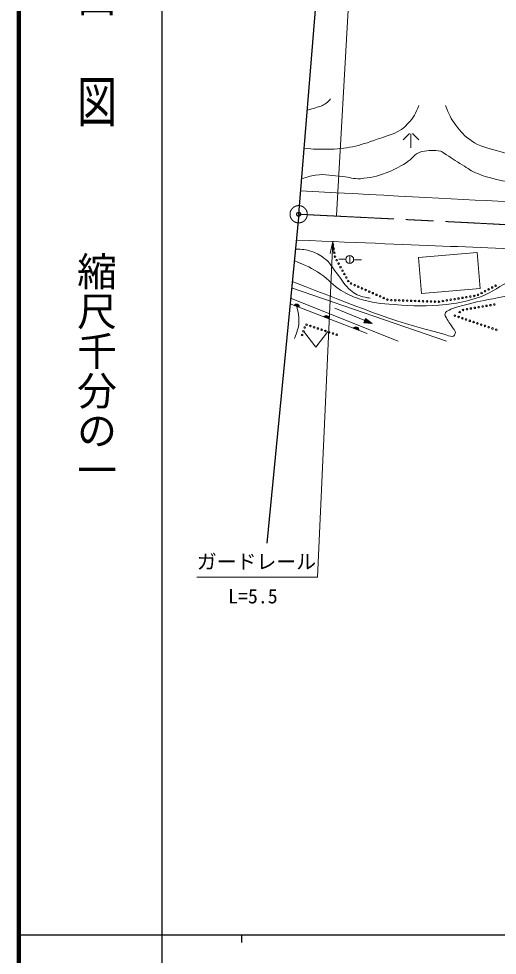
# Model space of a CAD drawing. Units: millimetres, scale not verified. Extents: x 40000 to 680000, y 20000 to 380000.
# Drawn here: x 40000 to 100191, y 202409 to 320319 of the extents above; entities that cross this region are included whole.
import ezdxf
from ezdxf.enums import TextEntityAlignment as Align

# ---------------------------------------------------------------- set-up
doc = ezdxf.new("R2010")
doc.units = ezdxf.units.MM
doc.header["$LTSCALE"] = 1000
doc.header["$PDMODE"] = 32
doc.header["$PDSIZE"] = 500
doc.linetypes.add('CHAIN', pattern=[18.5, 12, -1.5, 3.5, -1.5])
for name, color, linetype, lineweight in [('M-BMK', 2, 'CHAIN', 13), ('M-BMK-OTRS', 5, 'Continuous', 25), ('M-STR-HTXT', 7, 'Continuous', 13), ('M-TTL', 2, 'Continuous', 140), ('M-TTL-BAND', 7, 'Continuous', 25), ('M-WORK', 1, 'Continuous', 13)]:
    doc.layers.add(name, color=color, linetype=linetype, lineweight=lineweight)
doc.layers.add('M-OTRS', color=6, linetype='Continuous')
doc.styles.add('@ＭＳ ゴシック', font='')
doc.styles.add('ＭＳ ゴシック', font='')
doc.styles.get('@ＭＳ ゴシック').set_extended_font_data('@MS Gothic')
doc.styles.get('ＭＳ ゴシック').set_extended_font_data('MS Gothic')

# ---------------------------------------------------------------- blocks, each defined once
blk = doc.blocks.new('open_arrow')
at = {"color": 0, "linetype": 'Continuous', "lineweight": -2}
blk.add_lwpolyline([(7.5, 1.25), (0, 0), (7.5, -1.25)], dxfattribs=at)

msp = doc.modelspace()

# ---------------------------------------------------------------- linework, layer by layer
at = {"layer": 'M-BMK'}
msp.add_circle((75211, 295703), 1086, dxfattribs=at)
msp.add_open_spline([(75211, 295703), (97440, 294593), (103120, 294359), (120992, 293220), (130689, 292602), (136151, 292586), (145811, 291540), (151210, 290955), (154242, 290610), (159578, 289601), (165743, 288434), (167876, 287775), (175154, 285671)], degree=3, knots=[0, 0, 0, 0, 1, 1, 1, 2, 2, 2, 3, 3, 3, 4, 4, 4, 4], dxfattribs=at)
at = {"layer": 'M-BMK-OTRS'}
for q in [(77545, 323976), (71226, 254290)]:
    msp.add_line((75211, 295703), q, dxfattribs=at)
at = {"layer": 'M-OTRS'}
msp.add_point((75211, 295703), dxfattribs=at)
at = {"layer": 'M-STR-HTXT'}
msp.add_line((79960, 295560), (81807, 328067), dxfattribs=at)
msp.add_lwpolyline([(79510, 292268), (77600, 250000), (62400, 250000)], dxfattribs=at)
at = {"layer": 'M-TTL'}
msp.add_line((40000, 380000), (40000, 20000), dxfattribs=at)
at = {"layer": 'M-TTL-BAND'}
for p, q in [((58000, 370000), (58000, 20000)), ((40000, 205000), (579000, 205000)), ((68000, 205000), (68000, 204000))]:
    msp.add_line(p, q, dxfattribs=at)
at = {"layer": 'M-WORK'}
for p, q in [((89160, 305880), (88337, 305057)), ((89337, 304057), (89337, 305807)), ((90337, 305057), (89514, 305880)), ((81629, 289508), (81629, 290508)), ((81139, 290036), (80248, 290046)), ((82118, 289973), (83125, 289976)), ((74319, 286430), (93826, 279736)), ((83829, 280674), (74124, 284410)), ((74195, 285143), (87736, 279716)), ((79750, 283872), (83517, 282319)), ((83632, 282596), (83403, 282042)), ((84442, 281938), (83403, 282042)), ((83611, 282021), (83426, 282097)), ((83449, 282153), (83819, 282000)), ((84026, 281979), (83472, 282208)), ((83495, 282264), (84234, 281959)), ((84442, 281938), (83517, 282319)), ((83540, 282375), (84280, 282070)), ((84118, 282201), (83563, 282430)), ((83586, 282485), (83956, 282333)), ((83794, 282465), (83609, 282541)), ((84442, 281938), (83632, 282596)), ((75867, 280951), (77367, 278951)), ((77367, 278951), (78867, 280951))]:
    msp.add_line(p, q, dxfattribs=at)
msp.add_lwpolyline([(90275, 290271), (90658, 285732), (98045, 286356), (97662, 290894)], close=True, dxfattribs=at)
for centre, radius in [((79539, 291848), 100), ((79618, 291354), 100), ((79697, 290860), 100), ((79777, 290367), 100), ((81629, 290008), 500), ((79991, 289920), 100), ((80235, 289483), 100), ((80478, 289046), 100), ((80721, 288609), 100), ((80965, 288173), 100), ((81208, 287736), 100), ((81451, 287299), 100), ((81802, 286980), 100), ((82259, 286777), 100), ((82716, 286575), 100), ((99548, 286478), 100), ((99991, 286709), 100), ((83173, 286372), 100), ((83630, 286169), 100), ((84087, 285966), 100), ((84544, 285764), 100), ((85001, 285561), 100), ((85458, 285358), 100), ((96311, 285259), 100), ((96805, 285340), 100), ((97298, 285421), 100), ((97774, 285554), 100), ((98217, 285785), 100), ((98661, 286016), 100), ((99104, 286247), 100), ((85915, 285155), 100), ((86373, 284953), 100), ((86861, 284887), 100), ((87361, 284870), 100), ((87860, 284854), 100), ((88360, 284837), 100), ((88860, 284820), 100), ((89360, 284804), 100), ((89859, 284787), 100), ((90359, 284771), 100), ((90859, 284754), 100), ((91358, 284737), 100), ((91858, 284721), 100), ((92358, 284704), 100), ((92857, 284693), 100), ((93351, 284773), 100), ((93844, 284854), 100), ((94338, 284935), 100), ((94831, 285016), 100), ((95324, 285097), 100), ((95818, 285178), 100), ((98350, 284092), 100), ((98843, 284176), 100), ((99336, 284259), 100), ((99829, 284343), 100), ((94852, 282932), 100), ((95465, 283395), 100), ((95892, 283656), 100), ((96378, 283757), 100), ((96871, 283841), 100), ((97364, 283925), 100), ((97857, 284008), 100), ((76204, 281792), 100), ((95325, 282771), 100), ((95799, 282611), 100), ((96272, 282450), 100), ((96746, 282289), 100), ((97219, 282129), 100), ((97693, 281968), 100), ((98166, 281808), 100), ((75812, 280972), 100), ((75978, 281444), 100), ((76679, 281635), 100), ((77154, 281477), 100), ((77628, 281320), 100), ((78103, 281162), 100), ((78577, 281005), 100), ((79052, 280847), 100), ((79526, 280689), 100), ((80001, 280532), 100), ((98640, 281647), 100), ((99113, 281487), 100), ((99587, 281326), 100), ((100060, 281166), 100), ((75647, 280500), 100)]:
    msp.add_circle(centre, radius, dxfattribs=at)
for centre, radius, start, end in [((74944, 284036), 354, 347.74425, 150.14943), ((74944, 284036), 283, 349.96829, 147.92539), ((74944, 284036), 212, 353.71461, 144.17906), ((74944, 284036), 142, 1.42634, 136.46733), ((74944, 284036), 100, 11.744, 126.14967), ((78677, 282599), 354, 347.74425, 150.14943), ((78677, 282599), 283, 349.96829, 147.92539), ((78677, 282599), 212, 353.71461, 144.17906), ((78677, 282599), 142, 1.42634, 136.46733), ((78677, 282599), 100, 11.744, 126.14967), ((82410, 281162), 354, 347.74425, 150.14943), ((82410, 281162), 283, 349.96829, 147.92539), ((82410, 281162), 212, 353.71461, 144.17906), ((82410, 281162), 142, 1.42634, 136.46733), ((82410, 281162), 100, 11.744, 126.14967)]:
    msp.add_arc(centre, radius, start, end, dxfattribs=at)
for points, knots in [([(76295, 308825), (76789, 308938), (76938, 308979), (77341, 309112), (77876, 309289), (78228, 309325), (78670, 309675), (78913, 309868), (79018, 309965), (79233, 310238)], [0, 0, 0, 0, 1, 1, 1, 2, 2, 2, 3, 3, 3, 3]), ([(75899, 304039), (77194, 303869), (77653, 303878), (78779, 303890), (81294, 303916), (82728, 304292), (85096, 305141), (86709, 305718), (87865, 305866), (88990, 307158), (89659, 307926), (89938, 308379), (90334, 309394)], [0, 0, 0, 0, 1, 1, 1, 2, 2, 2, 3, 3, 3, 4, 4, 4, 4]), ([(93676, 309388), (94154, 308228), (94333, 307782), (94989, 306902), (95624, 306050), (96047, 305594), (96912, 304978), (98042, 304174), (98893, 304093), (100219, 303688), (103397, 302718), (105306, 302678), (108593, 302187), (114113, 301362), (117214, 300888), (122783, 300499), (125352, 300319), (126808, 300503), (129373, 300264), (132190, 300002), (133705, 299332), (136527, 299138), (141206, 298817), (143886, 298545), (148535, 299162), (151333, 299533), (152930, 299810), (155572, 300803), (158249, 301811), (159257, 302473), (162022, 304275)], [0, 0, 0, 0, 1, 1, 1, 2, 2, 2, 3, 3, 3, 4, 4, 4, 5, 5, 5, 6, 6, 6, 7, 7, 7, 8, 8, 8, 9, 9, 9, 10, 10, 10, 10]), ([(75579, 300157), (76331, 300429), (76625, 300488), (77315, 300604), (78645, 300828), (79418, 300537), (80763, 300440), (81628, 300377), (82104, 300111), (82968, 300182), (84259, 300288), (84988, 300461), (86204, 300909), (87235, 301288), (87770, 301614), (88714, 302176), (89533, 302663), (89778, 303374), (90708, 303583), (91611, 303785), (92165, 303790), (93077, 303630), (93260, 303597), (93331, 303488), (93491, 303393), (94410, 302847), (94867, 302448), (95789, 301908), (96540, 301468), (96919, 301130), (97728, 300813), (99328, 300187), (100296, 300028), (101981, 299695), (103526, 299390), (104401, 299248), (105969, 299109), (107294, 298991), (108040, 298970), (109370, 298921), (118006, 298604), (122846, 298450), (131487, 298335), (134409, 298296), (136054, 298509), (138969, 298300), (141203, 298140), (142444, 297934), (144668, 297666), (146704, 297422), (147825, 297000), (149875, 296998), (152178, 296996), (153487, 297226), (155715, 297807), (158551, 298547), (160218, 298938), (162752, 300411), (164397, 301367), (165046, 301812), (166727, 303225)], [0, 0, 0, 0, 1, 1, 1, 2, 2, 2, 3, 3, 3, 4, 4, 4, 5, 5, 5, 6, 6, 6, 7, 7, 7, 8, 8, 8, 9, 9, 9, 10, 10, 10, 11, 11, 11, 12, 12, 12, 13, 13, 13, 14, 14, 14, 15, 15, 15, 16, 16, 16, 17, 17, 17, 18, 18, 18, 19, 19, 19, 20, 20, 20, 20]), ([(75454, 298641), (100424, 297328), (106816, 297072), (126895, 295696), (134623, 295167), (138974, 295113), (146675, 294276), (151401, 293763), (154041, 293388), (158734, 292627), (164771, 291648), (168100, 290781), (174038, 289320), (176262, 288772), (177424, 288042), (179702, 287807), (180267, 287749), (180648, 287708), (181145, 287983), (181718, 288300), (181852, 288778), (182060, 289390)], [0, 0, 0, 0, 1, 1, 1, 2, 2, 2, 3, 3, 3, 4, 4, 4, 5, 5, 5, 6, 6, 6, 7, 7, 7, 7]), ([(74968, 292453), (92529, 291734), (96946, 291539), (111035, 291021), (116825, 290808), (120073, 290814), (125858, 290489), (130979, 290202), (133850, 290036), (138956, 289541), (145986, 288861), (149945, 288500), (156881, 287172), (161031, 286377), (163286, 285613), (167395, 284629), (169287, 284176), (169880, 284034), (172240, 283473)], [0, 0, 0, 0, 1, 1, 1, 2, 2, 2, 3, 3, 3, 4, 4, 4, 5, 5, 5, 6, 6, 6, 6]), ([(74790, 291322), (75703, 291285), (76080, 291273), (76848, 291005), (77595, 290744), (78012, 290527), (78615, 290014), (79363, 289376), (79549, 288797), (80166, 288032), (80768, 287284), (81010, 286771), (81733, 286139), (82334, 285614), (82791, 285415), (83571, 285245), (83823, 285191), (83929, 285161), (84222, 285143)], [0, 0, 0, 0, 1, 1, 1, 2, 2, 2, 3, 3, 3, 4, 4, 4, 5, 5, 5, 6, 6, 6, 6]), ([(74650, 289872), (76240, 289191), (76790, 288976), (78018, 288156), (79080, 287448), (79465, 286760), (80558, 286101), (81395, 285596), (81898, 285344), (82831, 285054), (84491, 284537), (85488, 284449), (87223, 284326), (89770, 284146), (91217, 284106), (93759, 284339), (94266, 284385), (94551, 284412), (95049, 284518), (96255, 284773), (96939, 284910), (98100, 285322), (99742, 285905), (100448, 286711), (102058, 287377), (103885, 288133), (104939, 288508), (106858, 288986), (108843, 289480), (110004, 289551), (112042, 289727), (113100, 289818), (113711, 289638), (114761, 289803), (115824, 289970), (116244, 290134), (117404, 290582)], [0, 0, 0, 0, 1, 1, 1, 2, 2, 2, 3, 3, 3, 4, 4, 4, 5, 5, 5, 6, 6, 6, 7, 7, 7, 8, 8, 8, 9, 9, 9, 10, 10, 10, 11, 11, 11, 12, 12, 12, 12]), ([(74395, 287221), (83421, 283806), (85924, 282537), (93622, 280561), (93981, 280469), (94172, 280311), (94541, 280332), (94662, 280338), (94751, 280379), (94809, 280485), (94898, 280646), (94966, 280771), (94905, 280944), (94855, 281087), (94777, 281143), (94695, 281270), (94342, 281816), (94100, 282095), (93795, 282668), (93694, 282856), (93570, 282979), (93622, 283185), (93689, 283453), (93912, 283521), (94158, 283645), (94710, 283922), (95056, 284002), (95652, 284162), (97186, 284573), (98056, 284767), (99616, 285062), (101810, 285476), (103047, 285678), (105266, 285924), (106271, 286035), (106849, 285938), (107851, 286077), (108868, 286217), (109414, 286431), (110417, 286651), (113129, 287248), (114630, 287681), (117369, 288145), (118775, 288384), (119581, 288425), (121007, 288471), (122765, 288527), (123749, 288377), (125508, 288375), (129712, 288370), (132067, 288397), (136270, 288509), (137370, 288538), (137995, 288477), (139085, 288624), (139521, 288682), (139744, 288819), (140158, 288969), (140505, 289094), (140621, 289140), (141039, 289313)], [0, 0, 0, 0, 1, 1, 1, 2, 2, 2, 3, 3, 3, 4, 4, 4, 5, 5, 5, 6, 6, 6, 7, 7, 7, 8, 8, 8, 9, 9, 9, 10, 10, 10, 11, 11, 11, 12, 12, 12, 13, 13, 13, 14, 14, 14, 15, 15, 15, 16, 16, 16, 17, 17, 17, 18, 18, 18, 19, 19, 19, 20, 20, 20, 20]), ([(74986, 284078), (75136, 283466), (75183, 283247), (75211, 282704), (75243, 282089), (75236, 281728), (75077, 281134), (74964, 280708), (74897, 280535), (74675, 280080)], [0, 0, 0, 0, 1, 1, 1, 2, 2, 2, 3, 3, 3, 3])]:
    msp.add_open_spline(points, degree=3, knots=knots, dxfattribs=at)

# ---------------------------------------------------------------- block references
at = {"layer": 'M-STR-HTXT', "xscale": 200, "yscale": 200, "rotation": 267.4}
msp.add_blockref('open_arrow', (79510, 292268), dxfattribs=at)

# ---------------------------------------------------------------- texts
at = {"layer": 'M-STR-HTXT', "style": 'ＭＳ ゴシック'}
for s, p in [('ガードレール', (62400, 250500)), ('L=5.5', (66337, 246157))]:
    msp.add_text(s, height=1833, dxfattribs=at).set_placement(p, align=Align.BOTTOM_LEFT)
at = {"layer": 'M-TTL-BAND', "style": '@ＭＳ ゴシック', "width": 1.4}
msp.add_text('平  面  図', height=3666, rotation=270, dxfattribs=at).set_placement((49777, 306475), align=Align.MIDDLE_RIGHT)
at = {"layer": 'M-TTL-BAND', "style": '@ＭＳ ゴシック'}
msp.add_text('縮尺千分の一', height=3666, rotation=270, dxfattribs=at).set_placement((49777, 261030), align=Align.MIDDLE_RIGHT)

doc.saveas('drawing.dxf')
